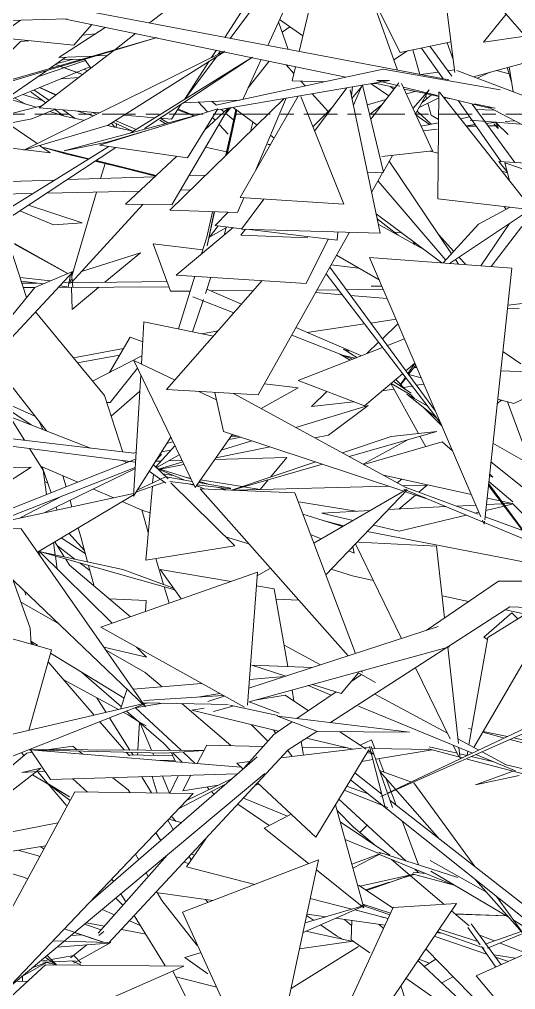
# Model space of a CAD drawing. Header units: millimetres. Extents: x 78096 to 288885, y -20632 to 149556.
# Drawn here: x 250377.5 to 250611.6, y 92837.4 to 93294.7 of the extents above; entities that cross this region are included whole.
import ezdxf

# ---------------------------------------------------------------- set-up
doc = ezdxf.new("R2010")
doc.units = ezdxf.units.MM
doc.linetypes.add('Centre', pattern=[31.75, 6.35, -4.7625, 15.875, -4.7625])
for name, color, linetype, lineweight in [('A-FLOR-LEVL', 51, 'Continuous', 9), ('G-IMPT', 8, 'Continuous', 9), ('L-PLNT', 71, 'Continuous', 9)]:
    doc.layers.add(name, color=color, linetype=linetype, lineweight=lineweight)

# ---------------------------------------------------------------- blocks, each defined once
blk = doc.blocks.new('ZZ-V - Tree Broadleaf 1 - 3dtree rotund SIMPLU-4826059-TOMH A-A')
at = {"layer": 'G-IMPT'}
for p, q in [((24956.3, 93244.49), (24818.17, 93404.21)), ((24742.34, 93293), (24821.27, 93353.73)), ((24821.71, 93353.59), (24777.92, 93286.25)), ((24830.31, 93352.46), (24780.47, 93285.77)), ((24798.18, 93282.41), (24830.53, 93352.39)), ((24813.01, 93279.59), (24829.97, 93350.97)), ((24859.4, 93270.79), (24831, 93350.64)), ((24860.7, 93279.11), (24846.06, 93308.31)), ((24703.14, 93300.43), (24883.57, 93266.21)), ((24886.52, 93269.61), (24882.9, 93298.14)), ((24910.76, 93297.14), (24900, 93283.94)), ((24703.5, 93294.98), (24615.54, 93292.46)), ((24670.34, 93286.18), (24681.52, 93294.35)), ((24701.95, 93294.98), (24835.02, 93267.5)), ((24715.27, 93292.23), (24706.72, 93282.53)), ((24699.66, 93276.69), (24721.51, 93290.94)), ((24725.99, 93280.42), (24735.83, 93287.99)), ((24919.69, 93286.82), (24900, 93283.94)), ((24746.05, 93286.22), (24591.54, 93239.87)), ((24626.19, 93251.43), (24746, 93286.23)), ((24670.34, 93286.18), (24706.72, 93282.53)), ((24860.7, 93279.11), (24884.68, 93284.11)), ((24777.74, 93279.69), (24683.16, 93233.1)), ((24690.43, 93253.05), (24725.53, 93280.07)), ((24722.49, 93277.73), (24716.89, 93277.47)), ((24722.98, 93244.88), (24777.98, 93279.63)), ((24773.93, 93280.12), (24771.73, 93276.73)), ((24775.94, 93279.7), (24774.88, 93278.29)), ((24715.66, 93277.42), (24699.66, 93276.69)), ((24733.37, 93241.15), (24791.02, 93276.96)), ((24740.09, 93243.28), (24791.09, 93276.94)), ((24770.57, 93274.95), (24758.9, 93257.01)), ((24774.01, 93277.13), (24759.04, 93257.1)), ((24786.41, 93256.96), (24795.1, 93275.75)), ((24895.23, 93267.71), (24928.42, 93276.73)), ((24852.7, 93271.33), (24773.72, 93254.21)), ((24809.73, 93265.75), (24811.3, 93272.4)), ((24852.7, 93271.33), (24907.84, 93261.53)), ((24887.44, 93270.67), (25090.68, 93193.41)), ((24897.23, 93266.95), (24902.96, 93269.81)), ((24855.69, 93265.86), (24774.89, 93252.06)), ((24824.66, 93265.25), (24809.73, 93265.75)), ((24860.11, 93264.84), (24846.83, 93247.72)), ((24850.01, 93264.4), (24847.63, 93264.48)), ((24848.72, 93264.67), (24858.42, 93262.67)), ((24849.72, 93265.86), (24860.59, 93263.18)), ((24849.72, 93265.86), (24855.69, 93265.86)), ((24875.95, 93232.75), (24861.38, 93264.56)), ((24820.33, 93242.09), (24835.5, 93262.41)), ((24851.19, 93194.01), (24837.12, 93261.51)), ((24837.71, 93258.63), (24838.14, 93262.86)), ((24837.95, 93257.49), (24842.41, 93262.96)), ((24842.7, 93263.64), (24838.63, 93254.22)), ((24852.84, 93222.68), (24842.99, 93263.69)), ((24862.19, 93262.79), (24878.31, 93258.82)), ((24862.65, 93261.79), (24872.75, 93259.71)), ((24866.74, 93252.85), (24874.37, 93261.56)), ((24867.98, 93250.15), (24874.37, 93261.56)), ((24873.27, 93259.6), (24878.93, 93258.43)), ((24878.39, 93210.09), (24878.96, 93260.5)), ((24923.17, 93204.98), (24879.21, 93260.44)), ((24752.02, 93204.71), (24806.02, 93257.37)), ((24757.41, 93254.71), (24752.81, 93247.64)), ((24785.14, 93256.69), (24758.54, 93255.46)), ((24785.16, 93210.75), (24812.61, 93258.5)), ((24792.24, 93223.07), (24806.93, 93257.53)), ((24834.16, 93207.69), (24813.8, 93258.34)), ((24846.32, 93249.83), (24852.31, 93254.79)), ((24869.68, 93253.19), (24878.93, 93257.81)), ((24875.51, 93259.14), (24871.03, 93255.6)), ((24881.02, 93258.15), (24902.78, 93252.79)), ((24881.16, 93257.97), (24884.79, 93257.22)), ((24895.81, 93254.94), (24905.56, 93252.93)), ((24690.43, 93253.05), (24718.68, 93250.6)), ((24718.84, 93235.46), (24774.6, 93252.6)), ((24752.92, 93207.33), (24779.75, 93252.89)), ((24760.38, 93229.47), (24774.61, 93252.57)), ((24768.38, 93242.45), (24779.51, 93252.85)), ((24819.52, 93244.1), (24828.86, 93253.52)), ((24901.86, 93253.59), (25090.87, 93154.87)), ((24702.15, 93232.73), (24765.98, 93249.95)), ((24730.42, 93249.58), (24744.92, 93248.32)), ((24747.4, 93248.11), (24752.81, 93247.64)), ((24722.98, 93244.88), (24683.16, 93233.1)), ((24722.5, 93236.88), (24746.61, 93243.99)), ((24702.15, 93232.73), (24722.5, 93236.88)), ((24647.24, 93187.67), (24723.19, 93234.83)), ((24660.47, 93190.73), (24726.55, 93234.34)), ((24718.84, 93235.46), (24760.38, 93229.47)), ((24875.95, 93232.75), (24851.97, 93230.01)), ((24731.08, 93207.62), (24755.27, 93230.21)), ((24852.76, 93223), (24857.01, 93230.58)), ((24852.84, 93222.68), (24845.28, 93222.37)), ((24847.21, 93213.09), (24852.58, 93222.67)), ((24783.97, 93203.66), (24786.94, 93210.64)), ((24785.16, 93210.75), (24834.16, 93207.69)), ((24785.8, 93195.84), (24796.4, 93210.05)), ((24878.39, 93210.09), (24923.17, 93204.98)), ((24731.08, 93207.62), (24752.92, 93207.33)), ((24752.02, 93204.71), (24783.97, 93203.66)), ((24883.97, 93179.66), (24922.22, 93205.09)), ((24912.61, 93206.18), (24897.58, 93198.12)), ((24773.4, 93197.59), (24779.57, 93203.81)), ((24754.96, 93174.22), (24781.94, 93196.55)), ((24773.4, 93197.59), (24785.96, 93196.06)), ((24785.53, 93193.03), (24787.77, 93195.79)), ((24785.8, 93195.84), (24851.19, 93194.01)), ((24788.39, 93195.77), (24830.96, 93190.6)), ((24881.03, 93179.89), (24897.58, 93198.12)), ((24785.53, 93193.03), (24817.07, 93191.8)), ((24793.75, 93117.7), (24836.74, 93194.41)), ((24816.35, 93170.25), (24826.79, 93191.11)), ((24830.96, 93190.6), (24831.35, 93194.56)), ((24913.41, 93177.41), (24846.19, 93182.55)), ((24898.82, 93060.29), (24846.19, 93182.55)), ((24877.43, 93109.99), (24827.5, 93177.93)), ((24913.41, 93177.41), (24900.56, 93058.81)), ((24754.96, 93174.22), (24816.35, 93170.25)), ((24825.73, 93174.76), (24880.01, 93103.99)), ((24750.51, 93120.21), (24795.54, 93171.59)), ((24750.51, 93120.21), (24793.75, 93117.7)), ((24773.18, 93118.89), (24777.34, 93100.53)), ((24781.98, 93118.38), (24863.62, 93073.94)), ((24777.34, 93100.53), (24862.36, 93072.32)), ((24880.53, 93095.51), (24843.58, 93084.85)), ((24880.53, 93095.51), (24885.45, 93091.35)), ((24852.83, 93079.82), (24894.34, 93070.7)), ((24902.52, 93076.92), (24913.88, 93067.33)), ((24811.03, 93071.57), (24766.31, 93073.44)), ((24836.1, 92994.71), (24766.31, 93073.44)), ((24819.99, 93047.83), (24863.68, 93073.08)), ((24825.62, 93032.92), (24864.02, 93072.95)), ((24862.49, 93073.21), (24937.68, 93042.05)), ((24863.05, 93074.15), (24897.56, 93061.44)), ((24863.16, 93072.05), (24873.21, 93068.72)), ((24902.31, 93074.93), (24918.59, 93053.7)), ((24918.88, 93053.59), (24902.42, 93075.98)), ((24811.03, 93071.57), (24839.61, 92995.85)), ((24871.84, 93069.47), (24873.21, 93068.72)), ((24901.67, 93069.09), (24907.82, 93067.73)), ((24908.61, 93067.56), (24912.83, 93066.63)), ((24823.73, 93062), (24846.56, 93063.19)), ((24855.08, 93063.63), (24882.19, 93065.04)), ((24887.09, 93065.3), (24896.46, 93065.78)), ((24909.69, 93065.31), (24901.04, 93063.24)), ((24901.34, 93066.04), (24908.83, 93066.43)), ((24909.42, 93066.46), (24913.81, 93066.68)), ((24913.92, 93066.32), (24910.18, 93065.42)), ((24913.67, 93066.56), (24931.07, 93049.11)), ((24823.73, 93062), (24838.54, 93058.55)), ((24891.85, 93061.04), (24860.24, 93053.49)), ((24897.88, 93062.48), (24895.97, 93062.03)), ((24900.34, 93056.76), (24899.53, 93058.65)), ((24900.5, 93058.26), (24900.34, 93056.76)), ((24900.72, 93060.28), (24940.06, 93045.79)), ((24681.81, 93054.61), (24651.89, 93055.2)), ((24651.89, 93055.2), (24740.53, 92970.71)), ((24681.81, 93054.61), (24740.53, 92970.71)), ((24848.07, 93056.33), (24860.24, 93053.49)), ((24839.62, 93047.51), (24861.28, 93002.9)), ((24841, 93048.24), (24877.87, 93046.45)), ((24877.87, 93046.45), (24881.62, 93012.59)), ((24747.5, 93035.44), (24780.94, 93029.79)), ((24747.5, 93035.44), (24757.34, 93021.5)), ((24793.29, 93032.4), (24799.5, 93035.99)), ((24793.43, 93034.18), (24719.4, 93008.17)), ((24793.43, 93034.18), (24788.65, 92971.53)), ((24792.94, 93027.76), (24801.22, 93026.36)), ((24801.22, 93026.36), (24807.72, 92989.63)), ((24907.02, 93029.9), (24872.97, 93006.69)), ((25030.22, 93029.89), (24907.02, 93029.9)), ((24802.09, 93021.44), (24812.82, 93020.97)), ((24912.46, 93017.81), (24827.79, 92963.21)), ((24895.5, 92951.53), (24933.58, 93017.14)), ((24902.04, 93003.4), (24924.8, 93017.42)), ((25030.29, 93014.09), (24912.46, 93017.81)), ((24787.17, 92970.46), (24719.4, 93008.17)), ((24789.26, 92979.49), (24878.56, 93008.51)), ((25024.87, 93010.36), (24854.74, 92929.91)), ((25038.36, 93010.9), (24854.77, 92929.82)), ((24902.04, 93003.4), (24893.13, 92952.8)), ((24789.37, 92973.03), (24884.01, 92998.98)), ((24823.05, 92990.47), (24805.95, 92999.66)), ((24883.15, 92998.75), (24888.17, 92953.45)), ((24806.75, 92985.17), (24790.68, 92990.25)), ((24819.16, 92989.2), (24790.68, 92990.25)), ((24789.57, 92983.58), (24806.14, 92984.97)), ((24832.78, 92976.95), (24841, 92986.75)), ((24842.45, 92985.9), (24837.41, 92982.46)), ((24841, 92986.72), (24849.03, 92982.15)), ((24843.05, 92986.96), (24841.81, 92987.41)), ((24867.97, 92989.12), (24884.26, 92955.58)), ((24734.75, 92978.98), (24767, 92981.69)), ((24817.22, 92980.66), (24828.18, 92976.17)), ((24832.78, 92976.95), (24819.26, 92981.22)), ((24728.8, 92969.63), (24731.77, 92978.73)), ((24739.67, 92973.65), (24777.21, 92976.01)), ((24766.14, 92975.31), (24775.61, 92976.9)), ((24770, 92973.23), (24777.71, 92975.73)), ((24806.42, 92976.2), (24792.99, 92974.02)), ((24806.42, 92976.2), (24817.43, 92968.85)), ((24809.67, 92978.59), (24810.59, 92973.42)), ((24830.42, 92977.7), (24811.95, 92965.11)), ((24882.95, 92958.28), (24848.69, 92976.69)), ((24739.15, 92972.04), (24630.12, 92946.65)), ((24652.84, 92937.5), (24739.44, 92971.76)), ((24735.48, 92970.19), (24748.72, 92972.4)), ((24739.35, 92972.59), (24779.57, 92971.8)), ((24740.09, 92972.01), (24741.47, 92972.56)), ((24741.39, 92972.56), (24740.09, 92972.26)), ((24772.63, 92968.43), (24782.39, 92971.11)), ((24802.91, 92966.55), (24780.38, 92971.39)), ((24803.54, 92967.62), (24789.37, 92973.03)), ((24768.23, 92970), (24762.35, 92969.04)), ((24803.24, 92959.18), (24762.35, 92969.04)), ((24841, 92970.91), (24894.79, 92948.85)), ((24809.69, 92963.57), (24801.07, 92957.69)), ((24821.7, 92958.99), (24802.77, 92966.21)), ((24865.03, 92958.75), (24802.77, 92966.21)), ((24801.07, 92957.69), (24787.11, 92941.89)), ((24800.88, 92959.75), (24801.92, 92958.28)), ((24821.42, 92959.1), (24807.81, 92950.32)), ((24821.7, 92958.99), (24865.03, 92958.75)), ((24832.29, 92958.93), (24844.59, 92950.73)), ((24813.97, 92954.29), (24815.1, 92947.9)), ((24838.33, 92950.71), (24816.56, 92955.97)), ((24897.82, 92950.28), (24887.94, 92955.59)), ((24686.26, 92950.44), (24785.59, 92942.25)), ((24686.26, 92950.44), (24695.75, 92936.37)), ((24807.81, 92950.32), (24723.15, 92859.26)), ((24769.43, 92952.53), (24764.91, 92943.95)), ((24769.43, 92952.53), (24796.06, 92952.03)), ((24842.49, 92951.22), (24804.35, 92946.6)), ((24807.65, 92950.15), (24809.7, 92947.25)), ((24814.43, 92951.69), (24835.95, 92951.29)), ((24820.86, 92909.19), (24845.89, 92950.43)), ((24846.34, 92951.69), (24843.64, 92951.36)), ((24848.16, 92948.34), (24845.08, 92949.09)), ((24845.65, 92950.02), (24848.16, 92948.34)), ((24846.26, 92951.92), (24853.68, 92923.25)), ((24847.08, 92951.92), (24857.07, 92923.21)), ((24847.28, 92951.08), (24875.14, 92950.56)), ((24849.13, 92946.03), (24875.71, 92950.41)), ((24874.02, 92950.85), (24890.1, 92946.63)), ((24874.34, 92951.87), (24887.56, 92948.77)), ((24885.72, 92952.57), (24888.23, 92947.41)), ((24888.39, 92951.47), (24888.99, 92946.1)), ((24888.72, 92948.5), (24892.28, 92947.66)), ((24892.59, 92949.75), (24892.23, 92947.67)), ((24896.38, 92948.2), (24915.1, 92940.52)), ((24910.76, 92943.32), (24899.3, 92949.49)), ((24714.56, 92878.92), (24793.16, 92947.15)), ((24789.69, 92944.82), (24783.63, 92944.09)), ((24786.51, 92941.38), (24783.63, 92944.09)), ((24842.57, 92944.95), (24847.84, 92945.82)), ((24892.31, 92946.04), (24993.28, 92919.51)), ((24894.17, 92947.22), (24904.91, 92944.7)), ((24675.26, 92837.71), (24796.91, 92939.29)), ((24783.83, 92939.05), (24695.75, 92936.37)), ((24839.27, 92939.51), (24852.05, 92929.54)), ((24910.02, 92943.5), (24994.6, 92923.66)), ((24761.98, 92938.39), (24758.1, 92931.03)), ((24760.14, 92926.73), (24781.16, 92936.74)), ((24820.86, 92909.19), (24793.45, 92934.88)), ((24837.33, 92936.32), (24932.58, 92860.07)), ((24633.05, 92794), (24707.15, 92930.53)), ((24763.08, 92929.82), (24707.15, 92930.53)), ((24756.15, 92922.55), (24778.22, 92934.18)), ((24758.1, 92931.03), (24775.04, 92933.82)), ((24834.32, 92931.36), (24854.8, 92923.23)), ((24835.88, 92933.15), (24845.57, 92929.72)), ((24763.08, 92929.82), (24635.14, 92795.63)), ((24854.2, 92929.65), (24851.51, 92928.38)), ((24853.82, 92929.4), (24851.51, 92928.38)), ((24855.92, 92926.52), (24937.97, 92862.51)), ((24750.72, 92900.72), (24718.25, 92863.97)), ((24822.18, 92898.58), (24758.05, 92873.84)), ((24822.18, 92898.58), (24798.14, 92785.9)), ((24857.43, 92876.03), (24797.15, 92745.5)), ((24887.23, 92878.02), (24797.53, 92745.41)), ((24857.43, 92876.03), (24887.23, 92878.02)), ((24798.14, 92785.9), (24758.05, 92873.84)), ((24720.78, 92859.67), (24702.22, 92865.99)), ((24702.22, 92865.98), (24720.78, 92859.67)), ((24711.73, 92868.16), (24719.63, 92865.54)), ((24710.28, 92863.26), (24705.33, 92862.81)), ((24707.07, 92864.27), (24720.62, 92859.66)), ((24718.57, 92862.85), (24720.95, 92864.7)), ((24896.58, 92843.79), (24940.42, 92863.61)), ((24722.79, 92859.51), (24696.93, 92860.43)), ((24723.15, 92859.26), (24698.72, 92857.3)), ((24705.17, 92852.41), (24712.92, 92858.44)), ((24706.67, 92849.81), (24724.21, 92859.6)), ((24693.24, 92852.72), (24698.33, 92849.03)), ((24694.14, 92853.47), (24698.5, 92849.03)), ((24696, 92851.57), (24706.73, 92853.4)), ((24710.16, 92849.84), (24706.95, 92853.37)), ((24693.34, 92849.08), (24633.67, 92794.28)), ((24682.22, 92843.52), (24694.09, 92850.36)), ((24687.35, 92847.8), (24694.09, 92850.36)), ((24691.93, 92850.88), (24695.05, 92851.41)), ((24692.12, 92850.29), (24707.51, 92850.96)), ((24693.34, 92849.08), (24758.66, 92848.49)), ((24709.79, 92849.25), (24705.46, 92850.98)), ((24758.66, 92848.49), (24705.82, 92825.33)), ((24753.57, 92845.83), (24782.71, 92787.29)), ((24896.58, 92843.79), (24930.76, 92803.28))]:
    blk.add_line(p, q, dxfattribs=at)
blk = doc.blocks.new('ZZ-V - Tree Broadleaf 2 - 3dtree rotund SIMPLU-4826084-TOMH A-A')
at = {"layer": 'G-IMPT'}
for p, q in [((24716.76, 93287.85), (24710.87, 93287.25)), ((24657.51, 93260.53), (24681.56, 93284.27)), ((24685.48, 93284.66), (24681.56, 93284.27)), ((24712.15, 93275.33), (24689.62, 93267.68)), ((24702.94, 93276.84), (24695.1, 93271.45)), ((24699.81, 93272.81), (24698.04, 93273.47)), ((24698.08, 93273.5), (24699.89, 93272.84)), ((24693.79, 93270.54), (24615.11, 93216.41)), ((24714.21, 93272.39), (24677.05, 93256.97)), ((24710.81, 93268.74), (24700.5, 93272.56)), ((24700.58, 93272.58), (24710.9, 93268.81)), ((24712.99, 93270.41), (24711.64, 93271.32)), ((24713.03, 93270.45), (24711.66, 93271.33)), ((24693.47, 93255.4), (24686.59, 93260.42)), ((24695, 93256.57), (24687.9, 93261.47)), ((24698.18, 93259.02), (24690.56, 93262.58)), ((24698.42, 93259.21), (24690.62, 93262.6)), ((24769.75, 93251.11), (24765.43, 93255.78)), ((24771.86, 93256.07), (24773.97, 93254.27)), ((24691.58, 93253.94), (24670.89, 93248.77)), ((24698.05, 93252.39), (24686.91, 93247.78)), ((24701.74, 93249.36), (24697.75, 93252.27)), ((24707.32, 93248.07), (24701.49, 93252.09)), ((24717.45, 93250), (24715.59, 93250.87)), ((24763.41, 93249.25), (24755.71, 93252.1)), ((24755.88, 93252.36), (24758.13, 93251.54)), ((24763.64, 93249.32), (24758.13, 93251.54)), ((24776.27, 93252.29), (24777.65, 93251.11)), ((24778.35, 93250.51), (24782.17, 93247.23)), ((24670.28, 93249.19), (24689.36, 93236.16)), ((24675.55, 93245.59), (24686.91, 93247.78)), ((24734.43, 93242.05), (24725.28, 93246.33)), ((24736.07, 93242.83), (24726.39, 93247.04)), ((24749.75, 93245.57), (24747.36, 93247.19)), ((24751.13, 93245.94), (24747.83, 93248.07)), ((24773.38, 93247.19), (24772.13, 93248.54)), ((24779.52, 93240.55), (24775.22, 93245.2)), ((24695.63, 93231.87), (24646.05, 93237.7)), ((24690.6, 93235.31), (24695.63, 93231.87)), ((24681.2, 93204.41), (24697.16, 93197.83)), ((24710.72, 93198.87), (24685.41, 93207.19)), ((24684.45, 93163.67), (24672.94, 93198.95)), ((24710.72, 93198.87), (24697.16, 93197.83)), ((24706.59, 93176.06), (24621.96, 93085.24)), ((24688.29, 93168.37), (24706.59, 93176.06)), ((24688.29, 93168.37), (24618.79, 93083.28)), ((24721.19, 93117.4), (24688.71, 93156.86)), ((24733.37, 93144.98), (24723.51, 93128.29)), ((24739.23, 93142.72), (24733.37, 93144.98)), ((24715.6, 93124.2), (24738.84, 93136.2)), ((24693.75, 93100.74), (24667.66, 93134.27)), ((24683.4, 93096.31), (24662.86, 93129.13)), ((24723.84, 93114.15), (24736.77, 93130.34)), ((24729.9, 93090.79), (24721.19, 93117.4)), ((24737.82, 93119.53), (24724.37, 93107.69)), ((24671.85, 93115.03), (24688.33, 93107.7)), ((24723.84, 93114.15), (24722.28, 93114.08)), ((24673.1, 93112.77), (24686.54, 93103.55)), ((24690.31, 93105.15), (24692.03, 93101.41)), ((24753.49, 93095.63), (24750.47, 93094.75)), ((24779.81, 93096.71), (24785.61, 93097.78)), ((24780.93, 93098.31), (24784.41, 93098.18)), ((24692.27, 93082.15), (24685.81, 93092.47)), ((24736.06, 93090.57), (24734.8, 93090.21)), ((24748, 93090.83), (24752.68, 93091.7)), ((24745.24, 93086.47), (24747.93, 93086.54)), ((24751.6, 93086.64), (24757.73, 93086.81)), ((24773.15, 93087.23), (24807.26, 93088.15)), ((24799.52, 93078.97), (24807.26, 93088.15)), ((24686.63, 93083.64), (24656.43, 93083.04)), ((24663.89, 93069.16), (24686.63, 93083.64)), ((24691.81, 93083.84), (24696.02, 93071.58)), ((24693.9, 93070.73), (24692.27, 93082.15)), ((24693.02, 93076.85), (24694.48, 93076.08)), ((24703.08, 93074.39), (24701.56, 93079.61)), ((24753.53, 93079.78), (24748.68, 93080.57)), ((24761.76, 93078.45), (24760.04, 93078.73)), ((24786.17, 93074.5), (24766.45, 93077.69)), ((24794.61, 93073.13), (24798.44, 93077.68)), ((24794.61, 93073.13), (24786.9, 93074.38)), ((24705.83, 93064.96), (24704.95, 93067.98)), ((24698.36, 93064.79), (24698.82, 93063.45)), ((24741.87, 93052.84), (24738.74, 93063.48)), ((24710.15, 93050.13), (24708.72, 93055.02)), ((24700.74, 93050.27), (24712.12, 93042.96)), ((24711.74, 93044.32), (24704.43, 93052.47)), ((24713.2, 93039.03), (24710.15, 93050.13)), ((24697.96, 93042.32), (24697.13, 93048.12)), ((24702.21, 93041.4), (24697.78, 93048.51)), ((24707.22, 93040.32), (24698.97, 93046.61)), ((24698.93, 93035.57), (24698.05, 93041.71)), ((24704.68, 93037.44), (24702.87, 93040.34)), ((24749.07, 93028.3), (24745.46, 93040.59)), ((24733.43, 93013.1), (24704.68, 93037.44)), ((24714.33, 93034.91), (24709.75, 93038.4)), ((24716.35, 93027.56), (24713.68, 93037.28)), ((24686.05, 93007.75), (24678.17, 93030.15)), ((24751.66, 93019.5), (24749.4, 93027.17)), ((24683.65, 93024.93), (24684, 93023.26)), ((24740.78, 93020.84), (24723.43, 93021.57)), ((24699.14, 93010.17), (24682.05, 93019.81)), ((24740.78, 93020.84), (24740.5, 93015.58)), ((24900.12, 93003.53), (24913.3, 93014.97)), ((24913.3, 93014.97), (24916.17, 93012.11)), ((24686.54, 93000.27), (24686.05, 93007.75)), ((24662.3, 93006.93), (24696.21, 92997.61)), ((24900.12, 93003.53), (24901.86, 93002.36)), ((24689.63, 92999.69), (24686.45, 93001.63)), ((24687.53, 93000), (24686.48, 93001.21)), ((24696.21, 92997.61), (24685.46, 92959.54)), ((24730.47, 92974.77), (24695.75, 92995.95)), ((24740.41, 92986.88), (24721.91, 92997.32)), ((24716.31, 92966.72), (24694.58, 92991.83)), ((24729.16, 92970.72), (24710.31, 92987.07)), ((24748.34, 92980.12), (24740.41, 92986.88)), ((24727.73, 92969.38), (24701.68, 92983.63)), ((24717.63, 92974.9), (24721.96, 92968.04)), ((24780.97, 92952.31), (24757.6, 92972.23)), ((24732.39, 92966.83), (24730.12, 92968.07)), ((24748.95, 92953.55), (24731.55, 92968.64)), ((24737.22, 92963.7), (24732.39, 92966.83)), ((24757.39, 92950.2), (24735.87, 92970.25)), ((24730.48, 92950.32), (24718.96, 92963.65)), ((24723.58, 92965.48), (24733.15, 92950.31)), ((24737.67, 92963.33), (24736.96, 92950.3)), ((24737.22, 92963.7), (24740.79, 92961.75)), ((24743.39, 92950.27), (24738.08, 92962.97)), ((24798.25, 92954.5), (24790.52, 92962.25)), ((24892.85, 92960.48), (24894.42, 92960.15)), ((24892.85, 92960.48), (24894.41, 92960.07)), ((24899.65, 92958.68), (24909.86, 92955.97)), ((24899.85, 92959.03), (24911.31, 92956.66)), ((24752.25, 92950.23), (24748.95, 92953.55)), ((24847.22, 92955.14), (24841.79, 92952.6)), ((24847.22, 92955.14), (24848.76, 92951.05)), ((24912.44, 92955.29), (24967.14, 92940.79)), ((24914.19, 92956.06), (24936.48, 92951.45)), ((24684.53, 92948.89), (24675.38, 92941.09)), ((24683.21, 92947.77), (24682.1, 92949.07)), ((24687.05, 92949.27), (24684.53, 92948.89)), ((24685.58, 92950.45), (24749.46, 92948.75)), ((24768.18, 92950.15), (24685.78, 92950.53)), ((24693.48, 92950.24), (24691.81, 92949.99)), ((24706.19, 92952.15), (24695.13, 92950.48)), ((24708.37, 92950.42), (24706.19, 92952.15)), ((24710.93, 92948.41), (24709.14, 92949.82)), ((24732.91, 92947.52), (24731.43, 92949.23)), ((24733.87, 92949.16), (24734.64, 92947.94)), ((24736.89, 92949.08), (24736.83, 92947.89)), ((24744.46, 92947.72), (24743.96, 92948.9)), ((24768.13, 92950.06), (24749.46, 92948.75)), ((24757.9, 92944.53), (24753.44, 92949.03)), ((24764.01, 92944.03), (24758.28, 92949.37)), ((24753.47, 92947.51), (24732.51, 92947.99)), ((24754.34, 92945.57), (24747.26, 92945.41)), ((24850.55, 92946.27), (24852.92, 92939.96)), ((24691.2, 92941.77), (24655.94, 92914.77)), ((24682.22, 92939.65), (24691.2, 92941.77)), ((24693.1, 92940.31), (24682.22, 92939.65)), ((24703.34, 92924.14), (24689.74, 92940.1)), ((24851, 92940.66), (24865.97, 92935.22)), ((24851.24, 92939.97), (24879.3, 92908.28)), ((24913.97, 92940.35), (24896.19, 92933.95)), ((24704.61, 92928.23), (24687.18, 92938.69)), ((24704.61, 92928.23), (24694.15, 92934.7)), ((24704.95, 92926.48), (24694.15, 92934.7)), ((24713.1, 92930.45), (24706.24, 92936.69)), ((24732.4, 92931.49), (24725.07, 92937.27)), ((24743.34, 92930.07), (24738.79, 92937.68)), ((24751.87, 92929.96), (24748.52, 92937.98)), ((24854.15, 92936.68), (24858.81, 92924.26)), ((24867.17, 92934.78), (24895.86, 92895.36)), ((24916.82, 92938.32), (24896.19, 92933.95)), ((24732.4, 92931.49), (24733.25, 92930.2)), ((24770.63, 92931.72), (24769.46, 92932.9)), ((24772.83, 92929.5), (24771.63, 92930.71)), ((24794.18, 92934.2), (24792.41, 92933.76)), ((24807.59, 92919.17), (24786.74, 92927.66)), ((24831.81, 92927.22), (24863.3, 92898.1)), ((24784.02, 92924.74), (24798.94, 92914.77)), ((24830.17, 92924.52), (24843.53, 92875.9)), ((24838.72, 92913.95), (24830.92, 92921.76)), ((24753.64, 92912.84), (24751.04, 92917.19)), ((24757.36, 92916.07), (24751.47, 92917.64)), ((24796.48, 92913.52), (24809.29, 92920.03)), ((24832.4, 92916.39), (24855.85, 92900.72)), ((24861.57, 92916.91), (24869.36, 92896.15)), ((24699.23, 92915.95), (24658.62, 92908.19)), ((24796.48, 92913.52), (24817.45, 92896.75)), ((24848.38, 92905.71), (24838.72, 92913.95)), ((24841.69, 92911.42), (24845.07, 92914.96)), ((24747.69, 92907.68), (24745.42, 92911.29)), ((24768.94, 92908.52), (24759.85, 92895.26)), ((24850.33, 92901.75), (24834.67, 92908.13)), ((24693.41, 92905.22), (24659.5, 92899.7)), ((24689.47, 92900.58), (24680.26, 92903.08)), ((24690.65, 92900.13), (24689.47, 92900.58)), ((24737.27, 92898.63), (24735.8, 92901.21)), ((24762.15, 92898.61), (24761.2, 92900.19)), ((24763.6, 92900.73), (24762.13, 92901.19)), ((24837.86, 92896.52), (24851.64, 92901.48)), ((24838.4, 92894.57), (24851.12, 92901.21)), ((24850.07, 92901.36), (24885.75, 92886.69)), ((24850.61, 92902.18), (24887.87, 92890.2)), ((24865.23, 92891.33), (24856.65, 92898.65)), ((24874.89, 92898.19), (24901.46, 92883.24)), ((24683.02, 92890.35), (24659.6, 92897.42)), ((24760.95, 92896.86), (24758.69, 92897.49)), ((24759.85, 92895.26), (24792.15, 92886.99)), ((24821.16, 92893.79), (24843.53, 92875.9)), ((24867.56, 92894.17), (24869.27, 92892.59)), ((24875.18, 92893.28), (24912.05, 92871.29)), ((24684.92, 92889.57), (24683.02, 92890.35)), ((24725.38, 92888.31), (24724.65, 92889.5)), ((24741.82, 92890.65), (24740.8, 92892.43)), ((24867.06, 92891.73), (24841.77, 92886.16)), ((24844.78, 92884.15), (24866.91, 92891.77)), ((24859.5, 92889.22), (24867.22, 92891.69)), ((24862.94, 92890.48), (24866.89, 92891.78)), ((24881.29, 92877.62), (24865.47, 92891.13)), ((24866.36, 92891.92), (24886.21, 92886.68)), ((24866.75, 92892.79), (24872.64, 92892.08)), ((24896.2, 92889.19), (24918.34, 92864.18)), ((24841, 92886.67), (24857.32, 92875.78)), ((24844.42, 92884.39), (24855.52, 92887.94)), ((24844.44, 92884.38), (24846.36, 92885.01)), ((24731.28, 92878.72), (24728.94, 92882.53)), ((24745.42, 92883.22), (24772.37, 92879.36)), ((24748.24, 92879.37), (24746.11, 92883.12)), ((24770.17, 92878.51), (24768.92, 92879.85)), ((24818.28, 92880.3), (24837.92, 92875.27)), ((24906.15, 92881.23), (24918.45, 92864.32)), ((24906.91, 92880.18), (24908.74, 92879.15)), ((24725.93, 92872.67), (24720.04, 92875.1)), ((24764.94, 92858.1), (24748.24, 92879.37)), ((24814.87, 92864.28), (24842.94, 92876.49)), ((24815.86, 92868.91), (24842.62, 92876.63)), ((24842.57, 92877.22), (24855.83, 92872.56)), ((24843.06, 92877.59), (24856.19, 92873.34)), ((24843.28, 92876.82), (24844.47, 92877.16)), ((24749.82, 92848.57), (24735.24, 92872.27)), ((24819.83, 92870.06), (24816.57, 92872.25)), ((24816.73, 92873), (24825.62, 92871.73)), ((24830.41, 92871.04), (24853.59, 92867.72)), ((24837.74, 92867.66), (24834.46, 92870.46)), ((24839.31, 92874.92), (24855.06, 92870.88)), ((24855.03, 92870.82), (24851.67, 92871.75)), ((24893.28, 92867.4), (24884.89, 92874.56)), ((24886.66, 92873.04), (24910.65, 92872.12)), ((24910.69, 92872.1), (24886.71, 92873)), ((24738.08, 92867.66), (24732.93, 92869.78)), ((24830.64, 92862.77), (24823.09, 92867.86)), ((24837.49, 92860.89), (24837.83, 92869.98)), ((24850.72, 92868.13), (24852.86, 92866.14)), ((24879.05, 92865.93), (24897.33, 92860.01)), ((24892.64, 92866.7), (24898.46, 92858.4)), ((24894.21, 92868.43), (24908.33, 92849.1)), ((24924.01, 92866.92), (24900.82, 92858.77)), ((24924.7, 92866.37), (24901.94, 92856.85)), ((24914.4, 92869.89), (24921.09, 92865.89)), ((24838.3, 92860.1), (24816.2, 92864.85)), ((24833.86, 92861.05), (24830.64, 92862.77)), ((24901.44, 92854.15), (24876.8, 92862.6)), ((24877.9, 92864.24), (24879.8, 92863.96)), ((24879.8, 92863.96), (24878.05, 92864.45)), ((24878.21, 92864.69), (24900.34, 92856.9)), ((24905.21, 92860.31), (24898.54, 92862.91)), ((24809.25, 92837.94), (24841, 92857.73)), ((24813.24, 92856.65), (24838.57, 92860.13)), ((24837.49, 92860.89), (24846.41, 92854.65)), ((24899, 92857.63), (24905.79, 92847.95)), ((24919.79, 92854.65), (24907.81, 92859.31)), ((24759.16, 92852.58), (24766.35, 92854.65)), ((24759.16, 92852.58), (24769.98, 92844.74)), ((24872.74, 92856.6), (24901.07, 92827.63)), ((24915.01, 92852.12), (24904.97, 92853.71)), ((24911.72, 92850.63), (24905.71, 92852.69)), ((24869.01, 92851.08), (24919.08, 92804.4)), ((24874.54, 92849.85), (24869.43, 92851.7)), ((24877.47, 92851.77), (24872.07, 92848.23)), ((24682.58, 92843.72), (24682.48, 92841.24)), ((24774.13, 92838.56), (24754.81, 92843.35)), ((24885.58, 92843.47), (24880.37, 92840.49)), ((24681.06, 92841.19), (24679.69, 92841.4)), ((24684.91, 92841.33), (24681.06, 92841.19)), ((24860.97, 92839.2), (24863.57, 92831.53)), ((24863.39, 92842.78), (24918.45, 92804.28))]:
    blk.add_line(p, q, dxfattribs=at)
blk = doc.blocks.new('ZZ-V - Tree Broadleaf 2 - 3dtree rotund SIMPLU-4826109-TOMH A-A')
at = {"layer": 'G-IMPT'}
for p, q in [((24803.36, 93293.61), (24807.77, 93280.59)), ((24803.81, 93294.6), (24814.76, 93286.95)), ((24808.69, 93291.19), (24805, 93288.77)), ((24874.75, 93282.04), (24885.06, 93267.93)), ((24885.74, 93275.77), (24882.86, 93283.73)), ((24864.2, 93279.84), (24857.67, 93275.68)), ((24869.91, 93268.8), (24866.68, 93280.36)), ((24870.81, 93281.22), (24881, 93266.7)), ((24706.03, 93275.87), (24698.76, 93273.96)), ((24710.64, 93275.96), (24701.38, 93275.77)), ((24711.73, 93275.93), (24714.68, 93271.72)), ((24798.94, 93274.95), (24788.89, 93262.32)), ((24806.84, 93273.32), (24810.54, 93269.2)), ((24870.48, 93268.69), (24878.79, 93269.85)), ((24883.21, 93270.47), (24886.35, 93270.91)), ((24912.11, 93269.04), (24906.13, 93270.67)), ((24913.23, 93265.29), (24911.21, 93272.05)), ((24913.95, 93260.59), (24912.15, 93272.31)), ((24709.04, 93267.38), (24700.68, 93266.77)), ((24813.77, 93265.62), (24815.82, 93263.34)), ((24847.04, 93264.38), (24855.28, 93258.62)), ((24691.94, 93256.51), (24682.71, 93259.32)), ((24819.16, 93259.62), (24826.66, 93251.29)), ((24856.16, 93263.13), (24857.68, 93261.72)), ((24867.68, 93260.75), (24863.64, 93259.62)), ((24688.98, 93253.29), (24674.98, 93257.61)), ((24678.74, 93257.67), (24683.97, 93254.83)), ((24853.95, 93256.91), (24845.21, 93254.46)), ((24873.14, 93257.26), (24872.75, 93258.66)), ((24875.28, 93249.6), (24873.71, 93255.21)), ((24888.25, 93256.37), (24908.41, 93227.62)), ((24894.66, 93254.79), (24914.77, 93227.27)), ((24702.35, 93249.17), (24695.42, 93251.3)), ((24715.91, 93249.23), (24708.5, 93251.49)), ((24783.32, 93252.14), (24778.28, 93230.32)), ((24780.82, 93253.07), (24778.42, 93250.44)), ((24783.23, 93252.21), (24778.65, 93230.68)), ((24783.59, 93251.94), (24779, 93231.02)), ((24781.83, 93253.24), (24793.15, 93244.82)), ((24868.7, 93251.44), (24875.31, 93245.28)), ((24896.56, 93252.24), (24904.92, 93251.99)), ((24711.28, 93247.19), (24702.35, 93249.17)), ((24724.47, 93245.82), (24726.07, 93243.91)), ((24726.98, 93245.54), (24726.47, 93243.82)), ((24791.2, 93246.28), (24790.07, 93241.82)), ((24868.26, 93249.55), (24874.56, 93245.14)), ((24870.61, 93244.4), (24878.79, 93245.94)), ((24878.81, 93247.46), (24875.28, 93249.6)), ((24889.16, 93247.89), (24893.61, 93248.73)), ((24893.72, 93247.21), (24917.67, 93245.33)), ((24901.3, 93245.71), (24906.27, 93246.29)), ((24904.93, 93245.45), (24906.93, 93243.32)), ((24905.7, 93246.27), (24906.74, 93244.56)), ((24905.92, 93245.91), (24911.65, 93240.39)), ((24914.58, 93246.95), (24910.3, 93246.57)), ((24734.72, 93241.99), (24722.43, 93244.72)), ((24871.59, 93242.26), (24878.17, 93243.03)), ((24891.76, 93244.6), (24896.14, 93245.11)), ((24891.97, 93244.34), (24896.63, 93244.41)), ((24892.08, 93244.19), (24896.7, 93244.31)), ((24902.19, 93244.49), (24906.74, 93244.56)), ((24902.22, 93244.45), (24906.74, 93244.56)), ((24906.93, 93243.32), (24906.74, 93244.56)), ((24799.5, 93240.1), (24801.27, 93238.78)), ((24713.84, 93229.03), (24692.61, 93234.33)), ((24713.67, 93228.92), (24692.61, 93234.33)), ((24702.78, 93231.4), (24692.61, 93234.33)), ((24778.72, 93232.23), (24768.87, 93234.41)), ((24799.49, 93235.68), (24798.22, 93235.69)), ((24878.63, 93231.58), (24874.89, 93232.63)), ((24713.45, 93228.78), (24702.78, 93231.4)), ((24745.36, 93220.95), (24716.86, 93227.95)), ((24745.21, 93220.81), (24717.02, 93228.06)), ((24745.53, 93221.12), (24717.22, 93228.18)), ((24855.52, 93227.92), (24884.95, 93184.21)), ((24907.26, 93227.69), (24939.59, 93225.9)), ((24907.26, 93227.69), (24911.16, 93222.9)), ((24721.46, 93226.82), (24719.36, 93219.7)), ((24911.29, 93222.42), (24908.79, 93223.12)), ((24910.04, 93227.11), (24935.35, 93218.38)), ((24910.04, 93227.11), (24912.28, 93218.72)), ((24653.84, 93217.56), (24697.68, 93218.99)), ((24703.58, 93219.18), (24744.9, 93220.53)), ((24761, 93221.05), (24769.05, 93221.31)), ((24850.23, 93218.48), (24882.28, 93181.27)), ((24693.93, 93212.81), (24737.68, 93213.78)), ((24756.97, 93214.21), (24761.87, 93214.32)), ((24669.9, 93212.28), (24687.51, 93212.67)), ((24717.49, 93213.34), (24705.81, 93173.68)), ((24739.22, 93207.51), (24705.55, 93170.63)), ((24910.72, 93205.17), (24909.74, 93206.51)), ((24772.2, 93204.05), (24769.44, 93192.08)), ((24773.08, 93204.02), (24769.55, 93187.93)), ((24772.97, 93204.02), (24769.55, 93187.93)), ((24849.3, 93203.05), (24880.37, 93179.94)), ((24849.62, 93201.54), (24850.2, 93200.38)), ((24849.79, 93200.69), (24859.73, 93192.95)), ((24770.68, 93192.13), (24774.87, 93197.41)), ((24770.68, 93192.13), (24779.16, 93196.89)), ((24778.57, 93196.56), (24777.67, 93193.02)), ((24871.85, 93186.28), (24850.33, 93198.12)), ((24912.22, 93198.44), (24898.73, 93178.53)), ((24903.54, 93178.16), (24918.04, 93197.13)), ((24769.44, 93192.08), (24767.01, 93184.19)), ((24861.42, 93194.04), (24857.75, 93194.49)), ((24878.8, 93193.34), (24885.99, 93185.35)), ((24678.69, 93189.02), (24703.83, 93174.9)), ((24678.74, 93188.83), (24703.81, 93174.89)), ((24744.15, 93188.89), (24752.37, 93166.57)), ((24744.15, 93188.89), (24767.6, 93186.12)), ((24867.83, 93188.49), (24866.63, 93190.15)), ((24738.16, 93184.75), (24710.27, 93175.81)), ((24738.16, 93184.75), (24721.41, 93170.84)), ((24850.79, 93171.87), (24830.68, 93183.61)), ((24886.76, 93181.52), (24888.24, 93179.33)), ((24888.44, 93182.63), (24891.46, 93179.28)), ((24828.08, 93178.97), (24841, 93177.44)), ((24695.6, 93171.44), (24681.41, 93172.97)), ((24705.08, 93174.44), (24704.1, 93168.54)), ((24705.4, 93172.29), (24704.9, 93170.62)), ((24705.69, 93174.94), (24706.27, 93168.54)), ((24763.76, 93173.65), (24756.1, 93148.8)), ((24771.38, 93173.16), (24768.8, 93165.47)), ((24681.96, 93171.29), (24692.28, 93170.05)), ((24682.31, 93170.33), (24689.22, 93170.42)), ((24688.29, 93168.33), (24682.94, 93168.3)), ((24751.63, 93168.59), (24699.43, 93168.37)), ((24700.11, 93169.11), (24703.64, 93168.68)), ((24705.18, 93170.4), (24701.68, 93170.78)), ((24703.35, 93170.6), (24750.66, 93171.22)), ((24706.01, 93158.04), (24705.61, 93168.4)), ((24718.55, 93168.46), (24706.01, 93158.04)), ((24852.02, 93169.02), (24847, 93169)), ((24752.37, 93166.57), (24761.6, 93166.64)), ((24782.23, 93156.41), (24762.91, 93163.91)), ((24785.83, 93160.52), (24769.51, 93167.58)), ((24771.49, 93166.72), (24791.4, 93166.87)), ((24820.78, 93165.93), (24833.26, 93164.93)), ((24821.44, 93167.11), (24831.53, 93167.18)), ((24835.37, 93167.21), (24852.74, 93167.35)), ((24837.29, 93164.61), (24854.51, 93163.22)), ((24767.84, 93162.61), (24762.75, 93147.42)), ((24911.53, 93160), (24918.47, 93160.82)), ((24911.34, 93158.26), (24916.85, 93158.48)), ((24738.6, 93132.28), (24739.81, 93152.2)), ((24772.56, 93145.37), (24739.81, 93152.2)), ((24842.08, 93136.22), (24811.52, 93149.42)), ((24816.85, 93147.12), (24843.85, 93151.13)), ((24846.87, 93151.57), (24858.77, 93153.34)), ((24852.28, 93144.21), (24859.66, 93151.26)), ((24767.11, 93146.51), (24774.81, 93147.94)), ((24838.36, 93134.61), (24809.5, 93145.82)), ((24844.91, 93137.18), (24850.48, 93142.49)), ((24862.72, 93144.17), (24854.64, 93141)), ((24706.55, 93135.2), (24730.2, 93139.61)), ((24708.44, 93132.89), (24728.33, 93136.45)), ((24852.32, 93140.09), (24812.5, 93124.45)), ((24839.29, 93134.97), (24832.27, 93136.74)), ((24837.16, 93134.13), (24832.5, 93136.8)), ((24836.65, 93138.27), (24833.8, 93139.33)), ((24840.2, 93135.33), (24834.33, 93139.17)), ((24909.16, 93138.15), (24917.58, 93132.36)), ((24735.01, 93133.99), (24754.46, 93124.71)), ((24735.01, 93133.99), (24763.89, 93074.03)), ((24863.43, 93129.04), (24867.68, 93132.64)), ((24867.6, 93132.57), (24864.35, 93127.78)), ((24864.67, 93127.34), (24868.06, 93131.76)), ((24734.8, 93069.93), (24738.29, 93127.18)), ((24843.91, 93112.52), (24861.83, 93127.69)), ((24870.68, 93125.68), (24864.68, 93127.34)), ((24868.57, 93130.56), (24867.18, 93130.62)), ((24943.62, 93127.73), (24908.17, 93129.07)), ((24943.62, 93127.73), (24914.34, 93113.59)), ((24812.59, 93121.1), (24796.69, 93122.95)), ((24843.91, 93112.52), (24812.5, 93124.45)), ((24869.31, 93099.48), (24856.32, 93123.03)), ((24865.44, 93117.93), (24856.41, 93123.1)), ((24865.88, 93118.52), (24857.49, 93124.01)), ((24858.57, 93124.93), (24863.22, 93120.27)), ((24863.14, 93125.99), (24860.48, 93122.06)), ((24860.58, 93121.99), (24863.39, 93125.66)), ((24868.43, 93122.23), (24871.91, 93122.8)), ((24765.75, 93119.33), (24773.97, 93115.4)), ((24812.59, 93121.1), (24795.12, 93111.23)), ((24818.81, 93112.26), (24826.15, 93119.27)), ((24852.22, 93119.56), (24857.74, 93120.47)), ((24862.27, 93121.21), (24866.29, 93121.88)), ((24873.41, 93112.6), (24863.82, 93118.07)), ((24863.82, 93118.07), (24877.84, 93106.82)), ((24865.54, 93117.94), (24867.5, 93115.96)), ((24838.73, 93114.49), (24818.81, 93112.26)), ((24908.49, 93115.21), (24906.5, 93113.64)), ((24914.34, 93113.59), (24906.72, 93115.7)), ((24922.39, 93084.68), (24911.32, 93114.43)), ((24845.6, 93112.75), (24811.43, 93102.35)), ((24826.85, 93098.77), (24845.6, 93112.75)), ((24871.75, 93111.7), (24880.45, 93102.98)), ((24714.54, 93092.61), (24676.38, 93107.52)), ((24634.86, 93099.07), (24735.78, 93085.98)), ((24637.37, 93101.77), (24735.1, 93090.17)), ((24781.51, 93099.14), (24763.89, 93074.03)), ((24877.99, 93100.46), (24836.65, 93088.62)), ((24856.41, 93098.02), (24877.99, 93100.46)), ((24752.42, 93097.84), (24734.8, 93069.93)), ((24790.78, 93096.07), (24776.25, 93091.65)), ((24826.85, 93098.77), (24820.41, 93097.46)), ((24856.41, 93098.02), (24833.49, 93090.34)), ((24843.18, 93085.07), (24863.95, 93096.44)), ((24872.74, 93093.26), (24870.03, 93098.18)), ((24947.62, 93070.29), (24904.47, 93094.89)), ((24745.54, 93083.94), (24754.45, 93093.62)), ((24799.39, 93093.21), (24773.7, 93088.01)), ((24735.87, 93087.45), (24654.76, 93055.14)), ((24731.73, 93085.9), (24729.38, 93086.81)), ((24730.91, 93085.47), (24732.67, 93086.39)), ((24748.11, 93089.62), (24745.43, 93086.77)), ((24756.48, 93089.4), (24745.95, 93083.45)), ((24748.11, 93089.62), (24746.84, 93089)), ((24758.07, 93086.11), (24747.12, 93082.78)), ((24820.82, 93086.1), (24781.16, 93072.82)), ((24903.53, 93086.22), (24919.86, 93073.12)), ((24735.63, 93083.51), (24666.74, 93056.54)), ((24708.56, 93076.57), (24690.99, 93084.19)), ((24692.99, 93062.2), (24735.58, 93082.82)), ((24750.15, 93076.03), (24742.22, 93081.69)), ((24751.26, 93078.11), (24744.21, 93084.83)), ((24745.55, 93083.78), (24746.02, 93083.99)), ((24746.29, 93083.04), (24761.91, 93078.14)), ((24758.6, 93077.61), (24746.94, 93082.61)), ((24758.62, 93084.96), (24747.42, 93082.69)), ((24824.07, 93085.02), (24781.41, 93072.81)), ((24736.04, 93071.9), (24749, 93076.45)), ((24736.64, 93072.84), (24749.9, 93079.01)), ((24744.26, 93080.24), (24743.91, 93076.22)), ((24762.48, 93076.95), (24750.31, 93079.02)), ((24763.19, 93075.47), (24752.06, 93076.82)), ((24780.8, 93073.82), (24765.56, 93076.42)), ((24765.89, 93076.89), (24769.57, 93075.74)), ((24861.4, 93077.93), (24859.31, 93076.28)), ((24902.81, 93079.61), (24904.42, 93078.92)), ((24902.9, 93080.44), (24904.42, 93078.92)), ((24725.54, 93069.21), (24716.01, 93073.34)), ((24743.77, 93074.61), (24740.74, 93039.84)), ((24782.7, 93046.52), (24752.48, 93076.18)), ((24763.35, 93075.16), (24761.38, 93075.69)), ((24766.03, 93074.43), (24764.46, 93074.85)), ((24768.56, 93073.34), (24764.59, 93075.04)), ((24780.6, 93073.36), (24764.76, 93075.28)), ((24774.95, 93074.05), (24778.52, 93072.93)), ((24855.24, 93074.68), (24782.64, 93072.75)), ((24873.49, 93075.16), (24861.93, 93074.86)), ((24873.49, 93075.16), (24869.45, 93071.79)), ((24659.77, 93055.04), (24734.88, 93071.22)), ((24681.35, 93059.69), (24701.35, 93070.1)), ((24689.63, 93043.65), (24735.16, 93070.78)), ((24738.87, 93063.42), (24729.58, 93067.45)), ((24812.67, 93067.24), (24839.85, 93062.84)), ((24867.89, 93070.48), (24860, 93063.89)), ((24742.67, 93062.08), (24738.87, 93063.42)), ((24814.82, 93061.53), (24833.54, 93055.66)), ((24834.02, 93055.94), (24823.74, 93058.73)), ((24789.35, 93047.44), (24778.3, 93050.84)), ((24823.45, 93049.83), (24818.43, 93051.98)), ((24943.4, 93034.25), (24845.12, 93053.25)), ((24782.7, 93046.52), (24740.74, 93039.84)), ((24839.01, 93043.16), (24836.48, 93044.25)), ((24839.01, 93043.16), (24838.37, 93046.22)), ((24690.94, 93041.57), (24690, 93043.87)), ((24690.31, 93044.05), (24724.83, 93010.08)), ((24729.9, 93035.42), (24690.41, 93043.95)), ((24690.52, 93043.84), (24754.32, 93025.78)), ((24729.9, 93035.42), (24753.77, 93026.55)), ((24838.13, 93032.43), (24828.11, 93035.52)), ((24848, 93030.24), (24838.13, 93032.43)), ((24892.92, 93020.29), (24880.46, 93023.05)), ((24919.8, 93014.34), (24910.33, 93016.44)), ((24720.84, 92998.84), (24741.04, 92994.13)), ((24736.35, 92998.74), (24741.04, 92994.13)), ((24754.69, 92944.8), (24752.82, 92948.99)), ((24743.64, 92937.83), (24746.07, 92930.04)), ((24752.07, 92929.96), (24755.87, 92938.2)), ((24755.04, 92916.69), (24752.74, 92918.97)), ((24692.61, 92903.75), (24690.85, 92904.8)), ((24729.88, 92877.13), (24726.52, 92880.51)), ((24721.16, 92867.26), (24712.64, 92868.92)), ((24740.09, 92863.59), (24729.14, 92865.71)), ((24698.1, 92849.2), (24693.14, 92850.33))]:
    blk.add_line(p, q, dxfattribs=at)

msp = doc.modelspace()

# ---------------------------------------------------------------- linework, layer by layer
at = {"layer": 'A-FLOR-LEVL', "linetype": 'Centre'}
msp.add_line((192334.611, 93250), (278486.268, 93250), dxfattribs=at)

# ---------------------------------------------------------------- block references
at = {"layer": 'L-PLNT'}
for name in ['ZZ-V - Tree Broadleaf 1 - 3dtree rotund SIMPLU-4826059-TOMH A-A', 'ZZ-V - Tree Broadleaf 2 - 3dtree rotund SIMPLU-4826109-TOMH A-A', 'ZZ-V - Tree Broadleaf 2 - 3dtree rotund SIMPLU-4826084-TOMH A-A']:
    msp.add_blockref(name, (225696.455, 0), dxfattribs=at)

doc.saveas('drawing.dxf')
